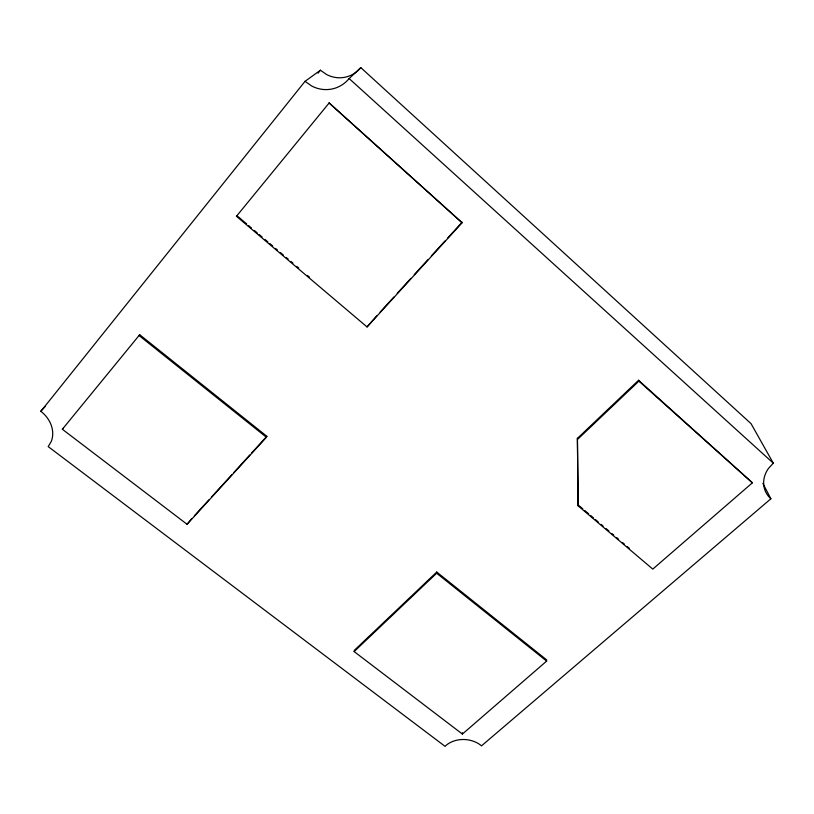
<?xml version="1.0" encoding="UTF-8"?>
<svg xmlns="http://www.w3.org/2000/svg" width="814" height="814" viewBox="0 0 814 814"><rect width="100%" height="100%" fill="white"/><g stroke="black" fill="none" stroke-linecap="round" stroke-linejoin="round"><path stroke-width="1.22" d="M462.403 734.065L546.642 661.08L546.53 659.778L436.742 572.049L354.375 650.305L354.141 651.576L462.403 734.065L462.444 732.681M354.141 651.576L436.65 573.219L436.742 572.049M462.098 222.751L329.141 102.981L462.098 222.751L367.053 326.953L236.457 216.28L329.141 102.981M367.053 326.953L376.689 315.863M266.422 437.271L266.86 436.304L139.703 334.717L139.001 335.49L266.422 437.271L187.057 524.277L62.352 429.263L139.703 334.717M187.057 524.277L191.88 518.518M770.889 498.779L770.736 498.677A29.223 24.735 -19 0 1 768.467 468.437L773.3 463.186L751.057 423.667L360.775 67.603L348.992 78.714A33.567 31.42 74.2 0 1 311.762 86.05L305.036 81.339L40.873 411.324A28.195 23.525 33.3 0 1 51.241 441.503L48.199 446.611L445.126 746.397L445.98 745.441A24.481 19.587 4.2 0 1 480.748 745.207L481.45 745.909L770.889 498.779L762.871 483.404M360.775 67.603L360.663 67.776A30.729 28.775 76.7 0 1 326.567 74.532L320.431 70.218L305.036 81.339M318.04 73.179L320.431 70.218M62.352 429.263L63.177 428.327M194.444 515.72L208.923 499.837M211.477 497.039L231.929 474.613M233.628 472.741L249.817 454.995M251.526 453.123L266.86 436.304M380.107 312.118L393.783 297.12M397.201 293.376L410.877 278.388M414.295 274.633L427.961 259.646M431.379 255.891L445.055 240.903M447.619 238.095L462.149 222.161M236.457 216.28L236.986 215.71M40.7 411.223L45.106 406.654M577.411 438.38L638.583 380.26L752.39 482.814L652.787 569.108L578.133 505.84L577.411 438.38L578.133 505.84M577.604 439.357L638.898 381.145L638.583 380.26M436.65 573.219L546.642 661.08M237.953 216.534L246.642 223.891M248.575 225.529L251.465 227.991M254.365 230.443L257.255 232.896M259.188 234.534L262.088 236.986M264.977 239.438L267.877 241.9M269.81 243.528L272.7 245.991M275.6 248.443L277.523 250.081M280.423 252.533L283.323 254.986M286.213 257.448L288.146 259.076M291.046 261.538L292.969 263.166M296.835 266.443L298.758 268.081M307.448 275.447L309.381 277.075M578.917 505.575L582.793 508.852M584.727 510.49L588.603 513.776M590.537 515.415L593.437 517.877M595.37 519.515L598.28 521.978M601.18 524.44L603.113 526.078M606.013 528.54L608.923 531.003M611.823 533.465L613.756 535.103M616.666 537.566L618.599 539.204M622.466 542.49L624.409 544.128M627.309 546.591L629.242 548.229M638.898 381.145L752.39 482.814M349.114 78.52L773.3 463.186"/></g></svg>
